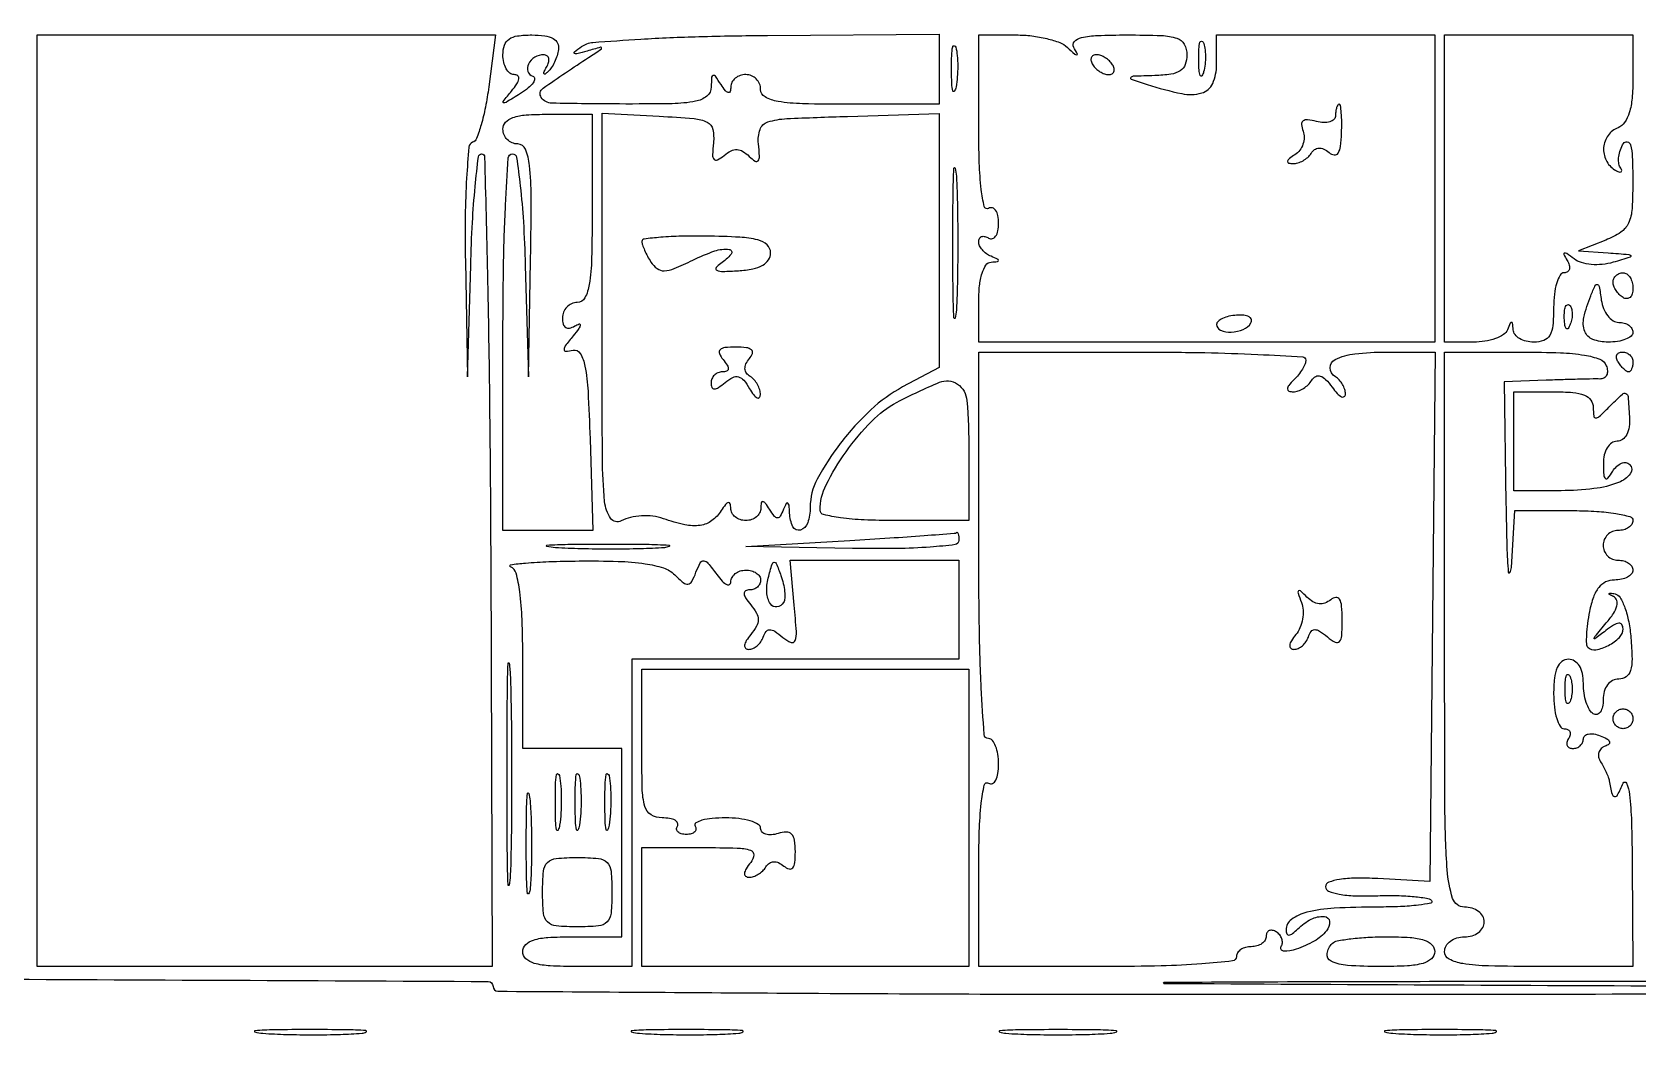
# Model space of a CAD drawing. Extents: x 23 to 255, y 40 to 184.
# Drawn here: x 167.8 to 181.51, y 39.85 to 48.42 of the extents above; entities that cross this region are included whole.
import ezdxf

# ---------------------------------------------------------------- set-up
doc = ezdxf.new("R2010")
doc.units = 0
doc.header["$MEASUREMENT"] = 0

msp = doc.modelspace()

# ---------------------------------------------------------------- linework, layer by layer
for points in [[(207.919475, 175.632891, 0.000007), (191.762556, 175.634099, 0.00002), (173.0434, 175.634494, 0.000013), (151.49745, 175.633531), (95.9364, 175.6296)], [(167.053275, 40.332954, -0.00004), (171.696274, 40.311522, -0.412839), (171.738, 40.2696, 0.412233), (171.77934, 40.227979, 0.000133), (174.318427, 40.211474, 0.001523), (177.474534, 40.201411, 0.000538), (181.99575, 40.20564), (192.2535, 40.226281), (182.0169, 40.2696, -0.000343), (177.467187, 40.291974, -0.994221), (177.467185, 40.304415, -0.001419), (180.053836, 40.31256, -0.000056), (189.504, 40.314428, -0.000244), (196.145196, 40.311752, -0.000507), (201.325528, 40.301882, -0.000554)]]:
    msp.add_lwpolyline(points, format="xyb")
for points in [[(171.701408, 47.94705, -0.015642), (171.673264, 47.774843, -0.022647), (171.636843, 47.625085, -0.019545), (171.597686, 47.508076, -0.220351), (171.563609, 47.4747, 0.293873), (171.531697, 47.433404, 0.006482), (171.512339, 47.169767, 0.012381), (171.500831, 46.846401, 0.007283), (171.502284, 46.4595), (171.520368, 45.4725), (171.547355, 46.42425, -0.006418), (171.562392, 46.789177, -0.010638), (171.585569, 47.096423, -0.004471), (171.612635, 47.352003, -0.381076), (171.639549, 47.376, -0.407186), (171.666349, 47.349837, -0.000348), (171.689541, 46.357099, -0.002937), (171.708339, 45.237432, -0.001762), (171.718167, 43.9074), (171.731578, 40.4388), (169.788989, 40.4388), (167.8464, 40.4388), (167.8464, 44.415), (167.8464, 48.3912), (169.803099, 48.3912), (171.759798, 48.3912)], [(172.296963, 48.266749, -0.042345), (172.284655, 48.214268, -0.032401), (172.262792, 48.159497, -0.033223), (172.235367, 48.110583, -0.063848), (172.206285, 48.076399, -0.038483), (172.182111, 48.057582, -0.505781), (172.173021, 48.060922, -0.185868), (172.174487, 48.078072, -0.017337), (172.194729, 48.11625, 0.06099), (172.211872, 48.156755, 0.125502), (172.212858, 48.190936, 0.183959), (172.198058, 48.213295, 0.156825), (172.170986, 48.222, 0.135652), (172.094046, 48.200735, 0.140069), (172.04007, 48.14316, 0.200668), (172.035115, 48.080375, 0.237236), (172.076708, 48.038597, -0.323058), (172.092095, 48.017229, -0.155767), (172.081258, 47.983386, -0.069326), (172.038945, 47.938633, -0.029507), (171.971485, 47.89088, -0.002259), (171.848762, 47.81522, -0.209482), (171.828415, 47.812457, -0.535345), (171.824717, 47.824014, -0.004335), (171.896409, 47.912309, 0.026673), (171.941892, 47.973739, 0.109073), (171.95843, 48.016798, 0.269119), (171.948441, 48.042072, 0.168738), (171.917559, 48.0528, -0.173281), (171.881325, 48.065746, -0.093538), (171.850494, 48.102503, -0.073876), (171.829633, 48.157271, -0.054166), (171.8226, 48.222, -0.08015), (171.835831, 48.304007, -0.163684), (171.874539, 48.355521, -0.118381), (171.946738, 48.383212, -0.032654), (172.068914, 48.3912, -0.03172), (172.179008, 48.384209, -0.093449), (172.25088, 48.360932, -0.156172), (172.288536, 48.321424, -0.150442)], [(175.545, 48.098257), (175.545, 47.799), (174.7836, 47.799, -0.005946), (174.380014, 47.8038, -0.035355), (174.17025, 47.823675, -0.084509), (174.060075, 47.861877, -0.273642), (174.0222, 47.9259, 0.099038), (174.012512, 47.97433, 0.097945), (173.984923, 48.015523, 0.097945), (173.94373, 48.043112, 0.099038), (173.8953, 48.0528, 0.081749), (173.846734, 48.044806, 0.09112), (173.805296, 48.021736, 0.099323), (173.777347, 47.987388, 0.118755), (173.767105, 47.94705, -0.066727), (173.761465, 47.908564, -0.405416), (173.745631, 47.899462, -0.167501), (173.721044, 47.915591, -0.021149), (173.6838, 47.9682, 0.011213), (173.636133, 48.038453, 0.309569), (173.616281, 48.045739, 0.327416), (173.603198, 48.029866, 0.011938), (173.600495, 47.94705, -0.222722), (173.56326, 47.86938, -0.126228), (173.466698, 47.824587, -0.041842), (173.266536, 47.80459, -0.004883), (172.81665, 47.801815, -0.004193), (172.239415, 47.808732, -0.245641), (172.14994, 47.857858, -0.407879), (172.164878, 47.936542, -0.007373), (172.552819, 48.198472, 0.00162), (172.659628, 48.268811, 0.304694), (172.664427, 48.280363, 0.434866), (172.655726, 48.285728, 0.002015), (172.5417, 48.253941, -0.006072), (172.452947, 48.229975, -0.231605), (172.433277, 48.234036, -0.490262), (172.433272, 48.24725, -0.010556), (172.493045, 48.291606, -0.135382), (172.590847, 48.327104, -0.00469), (172.998908, 48.355577, -0.008238), (173.495387, 48.377339, -0.005097), (174.079295, 48.387344), (175.545, 48.397515)], [(176.640291, 48.28545, 0.004358), (176.702893, 48.228351, 0.184745), (176.719495, 48.222, 0.561535), (176.724411, 48.230063, 0.009535), (176.694518, 48.28545, -0.328671), (176.700447, 48.334151, -0.147347), (176.759556, 48.36815, -0.048096), (176.896745, 48.386543, -0.009289), (177.147407, 48.3912, -0.008319), (177.444418, 48.386258, -0.071509), (177.574776, 48.363069, -0.188433), (177.636739, 48.31179, -0.127427), (177.66, 48.222, -0.086853), (177.645416, 48.138675, -0.164114), (177.603427, 48.085879, -0.108867), (177.523866, 48.05623, -0.027301), (177.38505, 48.044367, 0.001973), (177.202194, 48.038036, 0.212536), (177.180489, 48.027353, 0.527052), (177.184472, 48.013269, 0.003802), (177.3216, 47.9682, 0.025187), (177.615858, 47.890056, 0.122484), (177.78702, 47.895971, 0.22304), (177.880084, 47.977134, 0.104049), (177.9138, 48.1374), (177.9138, 48.3912), (178.8444, 48.3912), (179.775, 48.3912), (179.775, 47.0799), (179.775, 45.7686), (177.8292, 45.7686), (175.8834, 45.7686), (175.8834, 46.107, -0.02374), (175.890156, 46.249214, -0.050649), (175.911577, 46.357014, -0.07475), (175.94503, 46.426874, -0.232012), (175.98915, 46.452079, 0.011437), (176.044427, 46.456842, 0.382689), (176.0526, 46.465956, 0.295955), (176.04497, 46.477718, 0.009076), (175.98915, 46.501429, -0.061896), (175.948714, 46.523897, -0.05974), (175.914464, 46.555812, -0.064692), (175.891221, 46.591906, -0.111184), (175.8834, 46.626643, -0.121914), (175.890139, 46.653869, -0.187673), (175.908251, 46.66958, -0.151112), (175.935641, 46.670773, -0.074422), (175.968, 46.6569, 0.210115), (175.999981, 46.652414, 0.178861), (176.027749, 46.672609, 0.100989), (176.046556, 46.718796, 0.046386), (176.0526, 46.7838, 0.046386), (176.046556, 46.848804, 0.100989), (176.027749, 46.894991, 0.178861), (175.999981, 46.915186, 0.210115), (175.968, 46.9107, -0.512571), (175.93102, 46.926063, -0.027966), (175.905442, 47.071714, -0.021716), (175.888457, 47.299292, -0.007767), (175.8834, 47.624807), (175.8834, 48.3912), (176.20488, 48.3912, -0.029623), (176.336309, 48.383406, -0.02996), (176.465393, 48.360136, -0.031399), (176.574728, 48.32619, -0.096386)], [(181.467, 48.019551, -0.021796), (181.459635, 47.850674, -0.051552), (181.435857, 47.727159, -0.0754), (181.396247, 47.643825, -0.153735), (181.3401, 47.599206, 0.146082), (181.255129, 47.533732, 0.136524), (181.217158, 47.430608, 0.13492), (181.237733, 47.321748, 0.141483), (181.310871, 47.241021, 0.031573), (181.345883, 47.222326, 0.20961), (181.365226, 47.222054, 0.387301), (181.37099, 47.234536, 0.061872), (181.358754, 47.261218, -0.114877), (181.345347, 47.30103, -0.0582), (181.346421, 47.354204, -0.053265), (181.360659, 47.411664, -0.053733), (181.386687, 47.464639, -0.308964), (181.419209, 47.478675, -0.289008), (181.445832, 47.453645, -0.052632), (181.461301, 47.350147, -0.010043), (181.465705, 47.159681, -0.014214), (181.459321, 46.908392, -0.091497), (181.429706, 46.785408, -0.142661), (181.363705, 46.707398, -0.052264), (181.23435, 46.639931), (181.0017, 46.548), (181.2555, 46.530567, -0.001715), (181.431484, 46.517873, -0.257961), (181.447837, 46.50715, -0.469986), (181.44244, 46.494137, -0.002647), (181.2978, 46.450402, -0.046633), (181.205252, 46.432109, -0.047641), (181.111591, 46.431478, -0.05149), (181.027611, 46.447748, -0.088618), (180.96431, 46.479985, 0.007876), (180.901983, 46.525625, 0.213717), (180.882416, 46.529493, 0.490181), (180.8771, 46.518005, 0.015713), (180.905853, 46.46655, -0.063696), (180.923637, 46.426052, -0.132816), (180.924405, 46.391864, -0.188594), (180.908591, 46.36945, -0.146934), (180.879793, 46.3608, 0.26942), (180.845288, 46.340752, 0.056132), (180.816518, 46.273821, 0.044842), (180.796706, 46.178149, 0.028651), (180.7902, 46.0647, -0.022514), (180.783247, 45.910366, -0.10769), (180.756964, 45.826763, -0.177212), (180.705808, 45.783599, -0.087745), (180.621, 45.7686, -0.060192), (180.555803, 45.776477, -0.075361), (180.499541, 45.799664, -0.090607), (180.46057, 45.833987, -0.152397), (180.445121, 45.87435, 0.011437), (180.440358, 45.929627, 0.382689), (180.431244, 45.9378, 0.295955), (180.419482, 45.93017, 0.009076), (180.395771, 45.87435, -0.156004), (180.36204, 45.833733, -0.054536), (180.293152, 45.799664, -0.047701), (180.203921, 45.776405, -0.039935), (180.10635, 45.7686), (179.8596, 45.7686), (179.8596, 47.0799), (179.8596, 48.3912), (180.6633, 48.3912), (181.467, 48.3912)], [(175.689434, 47.948036, -0.082665), (175.675572, 47.910635, -0.67161), (175.662948, 47.91231, -0.053901), (175.653697, 47.974215, -0.008901), (175.650935, 48.0951, -0.009782), (175.652702, 48.216791, -0.038992), (175.661038, 48.290895, -0.417468), (175.673912, 48.299512, -0.285845), (175.687727, 48.286436, -0.041951), (175.699901, 48.216435, -0.020826), (175.70411, 48.126368, -0.020511), (175.700716, 48.032051, -0.028254)], [(177.803227, 48.07556, -0.087174), (177.788309, 48.042932, -0.597527), (177.774763, 48.044416, -0.080377), (177.764528, 48.08933, -0.012823), (177.761093, 48.1797, -0.014395), (177.762595, 48.271078, -0.052471), (177.771256, 48.328355, -0.333666), (177.784965, 48.339256, -0.31318), (177.800092, 48.32936, -0.06278), (177.813499, 48.278774, -0.030339), (177.818394, 48.211849, -0.029507), (177.815063, 48.140499, -0.037336)], [(176.8563, 48.1374, 0.064269), (176.882573, 48.105038, 0.051777), (176.918078, 48.077651, 0.053414), (176.956958, 48.059021, 0.085235), (176.993186, 48.0528, 0.117858), (177.02123, 48.059504, 0.186277), (177.037576, 48.077651, 0.154201), (177.03919, 48.10505, 0.076764), (177.0255, 48.1374, 0.064269), (176.999227, 48.169762, 0.051777), (176.963722, 48.197149, 0.053414), (176.924842, 48.215779, 0.085235), (176.888614, 48.222, 0.117858), (176.86057, 48.215296, 0.186277), (176.844224, 48.197149, 0.154201), (176.84261, 48.16975, 0.076764)], [(172.584, 46.9107, -0.005528), (172.579267, 46.482605, -0.033635), (172.559511, 46.2621, -0.080293), (172.521512, 46.146213, -0.280451), (172.4571, 46.107, 0.103052), (172.408677, 46.096913, 0.098802), (172.367477, 46.068256, 0.09695), (172.339869, 46.02545, 0.095165), (172.3302, 45.975107, 0.066197), (172.337038, 45.923684, 0.185208), (172.35812, 45.89481, 0.202208), (172.391596, 45.888897, 0.079362), (172.43595, 45.906747, -0.0533), (172.472745, 45.923822, -0.568222), (172.482873, 45.915197, -0.117226), (172.470022, 45.884929, -0.011748), (172.42163, 45.822366, 0.0085), (172.354483, 45.736714, 0.1634), (172.343859, 45.705074, 0.438635), (172.359069, 45.691072, 0.032508), (172.42163, 45.700377, -0.329238), (172.482439, 45.672966, -0.08083), (172.522411, 45.563424, -0.033474), (172.548631, 45.348955, -0.005913), (172.566025, 44.94375), (172.590349, 44.1612), (172.206475, 44.1612), (171.8226, 44.1612), (171.8226, 45.7686, -0.00398), (171.827881, 46.432085, -0.008737), (171.844827, 46.939393, -0.003594), (171.86823, 47.342089, -0.395232), (171.904429, 47.376, -0.372596), (171.938759, 47.346294, -0.007578), (171.970463, 47.101881, -0.013675), (171.996961, 46.796272, -0.007699), (172.013245, 46.42425), (172.040232, 45.4725), (172.058316, 46.46655, 0.004018), (172.06384, 47.010504, 0.027795), (172.049591, 47.276789, 0.067282), (172.01499, 47.41613, 0.307431), (171.9495, 47.4606, -0.099038), (171.90107, 47.470288, -0.097945), (171.859877, 47.497877, -0.097945), (171.832288, 47.53907, -0.099038), (171.8226, 47.5875, -0.188641), (171.845668, 47.646466, -0.12648), (171.9072, 47.6862, -0.063857), (172.019396, 47.708268, -0.016668), (172.2033, 47.7144), (172.584, 47.7144)], [(173.619368, 47.470576, 0.016886), (173.611548, 47.36737, 0.187725), (173.624662, 47.328995, 0.360541), (173.65356, 47.323786, 0.044773), (173.71021, 47.362813, -0.056021), (173.769104, 47.401465, -0.127409), (173.820715, 47.412759, -0.129206), (173.870844, 47.397525, -0.058414), (173.925124, 47.354636, 0.045888), (173.975273, 47.312934, 0.406408), (174.00102, 47.317356, 0.172698), (174.012406, 47.355977, 0.01416), (174.003481, 47.462399, -0.110736), (174.016792, 47.584493, -0.240094), (174.08271, 47.648458, -0.063584), (174.245291, 47.676718, -0.003507), (174.76245, 47.696425), (175.545, 47.720749), (175.545, 46.637013), (175.545, 45.553277), (175.234175, 45.385988, 0.064402), (174.963058, 45.191463, 0.041086), (174.701713, 44.903902, 0.041291), (174.505034, 44.599081, 0.123237), (174.4452, 44.360007, -0.078291), (174.424083, 44.225969, -0.24931), (174.361064, 44.164909, -0.368575), (174.297909, 44.193514, -0.098861), (174.269321, 44.30925, 0.013273), (174.2645, 44.376439, 0.232968), (174.253295, 44.394474, 0.438953), (174.238774, 44.390452, 0.023718), (174.21678, 44.341977, -0.029355), (174.189108, 44.282768, -0.275386), (174.165929, 44.268955, -0.233412), (174.139798, 44.281856, -0.022213), (174.097855, 44.341977, 0.016505), (174.061552, 44.395299, 0.205841), (174.040967, 44.407472, 0.404726), (174.027466, 44.397397, 0.037088), (174.023495, 44.35155, -0.118755), (174.013253, 44.311212, -0.099323), (173.985304, 44.276864, -0.09112), (173.943866, 44.253794, -0.081749), (173.8953, 44.2458, -0.081749), (173.846734, 44.253794, -0.09112), (173.805296, 44.276864, -0.099323), (173.777347, 44.311212, -0.118755), (173.767105, 44.35155, 0.065468), (173.761579, 44.389925, 0.408402), (173.745992, 44.398883, 0.168789), (173.721905, 44.382815, 0.021094), (173.68559, 44.3304, -0.094629), (173.605593, 44.244944, -0.123546), (173.506667, 44.204991, -0.088274), (173.375114, 44.210005, -0.030673), (173.191811, 44.261826, 0.053006), (173.102391, 44.282851, 0.044476), (173.005012, 44.28637, 0.045473), (172.911133, 44.272791, 0.064304), (172.832261, 44.242836, -0.385027), (172.741548, 44.265388, -0.124608), (172.690652, 44.407401, -0.022749), (172.671611, 44.782661, -0.001302), (172.6686, 45.939045), (172.6686, 47.722844), (173.15505, 47.697472, -0.008045), (173.453418, 47.677092, -0.092828), (173.566088, 47.64598, -0.230695), (173.613641, 47.585063, -0.079851)], [(178.929, 47.704533, -0.193239), (178.915953, 47.672036, -0.125376), (178.881157, 47.650327, -0.087961), (178.828481, 47.643286, -0.053347), (178.76613, 47.652658, 0.033515), (178.690267, 47.667151, 0.189795), (178.651172, 47.657028, 0.270247), (178.637641, 47.62627, 0.063322), (178.651557, 47.569386, -0.095729), (178.661085, 47.515664, -0.080014), (178.650982, 47.458533, -0.078991), (178.623239, 47.406815, -0.089311), (178.581778, 47.368757, 0.023297), (178.534461, 47.335612, 0.174039), (178.519931, 47.31287, 0.397356), (178.528693, 47.298003, 0.067336), (178.564457, 47.292695, 0.077268), (178.607062, 47.298759, 0.054125), (178.651722, 47.317839, 0.053754), (178.691603, 47.346268, 0.072758), (178.720039, 47.380108, -0.097911), (178.749971, 47.412317, -0.145497), (178.786054, 47.424994, -0.124144), (178.827534, 47.416666, -0.061525), (178.873082, 47.387597, 0.134581), (178.91785, 47.367422, 0.295859), (178.950685, 47.382064, 0.114588), (178.971433, 47.439287, 0.020778), (178.980308, 47.552688, 0.011481), (178.981592, 47.647128, 0.019075), (178.977811, 47.726646, 0.013734), (178.970733, 47.788948, 0.37361), (178.959158, 47.799, 0.261477), (178.947558, 47.792489, 0.059764), (178.937859, 47.77125, 0.047037), (178.931192, 47.740724, 0.030262)], [(175.692335, 46.04355, -0.051624), (175.68158, 45.974687, -0.855935), (175.671433, 45.975738, -0.01079), (175.664505, 46.205082, -0.002155), (175.66274, 46.6146, -0.002155), (175.664505, 47.024118, -0.01079), (175.671433, 47.253462, -0.855935), (175.68158, 47.254513, -0.051624), (175.692335, 47.18565, -0.008153), (175.701561, 46.925683, -0.004793), (175.704543, 46.6146, -0.004793), (175.701561, 46.303517, -0.008153)], [(173.008295, 46.627358, 0.078999), (173.013585, 46.598486, 0.019161), (173.031505, 46.553251, 0.019178), (173.05634, 46.50234, 0.018028), (173.085487, 46.452395, 0.095003), (173.138142, 46.396296, 0.169685), (173.19805, 46.378324, 0.087531), (173.284536, 46.397604, 0.014267), (173.441891, 46.468345, -0.027857), (173.63096, 46.547241, -0.114456), (173.753515, 46.560988, -0.591336), (173.770157, 46.520099, -0.079071), (173.68135, 46.440389, 0.079698), (173.641754, 46.40476, 0.501386), (173.647478, 46.382389, 0.104199), (173.701305, 46.372418, 0.010587), (173.83185, 46.378384, 0.031192), (173.955049, 46.394392, 0.079222), (174.039553, 46.425208, 0.121379), (174.088791, 46.471021, 0.145985), (174.1068, 46.531386, 0.211912), (174.077133, 46.59824, 0.120937), (173.997949, 46.640966, 0.050622), (173.844643, 46.664596, 0.00921), (173.5569, 46.674199, 0.00939), (173.346146, 46.673391, 0.015641), (173.168914, 46.663829, 0.009446), (173.026983, 46.649006, 0.385381)], [(181.467, 46.228907, -0.066118), (181.460802, 46.182239, -0.138808), (181.442149, 46.151117, -0.191142), (181.414518, 46.140168, -0.139169), (181.3824, 46.1493, -0.06081), (181.350039, 46.175205, -0.051032), (181.322651, 46.209611, -0.053229), (181.304001, 46.246881, -0.089642), (181.2978, 46.281193, -0.105429), (181.304277, 46.311567, -0.099231), (181.322651, 46.337415, -0.096318), (181.350105, 46.354741, -0.092995), (181.3824, 46.3608, -0.153634), (181.414665, 46.350646, -0.097988), (181.442149, 46.322056, -0.080552), (181.460694, 46.279338, -0.062283)], [(181.345984, 45.9378, -0.068161), (181.39224, 45.931465, -0.084673), (181.431452, 45.912949, -0.099768), (181.457672, 45.885461, -0.14167), (181.467, 45.8532, -0.226478), (181.451532, 45.820804, -0.074992), (181.404872, 45.793451, -0.057076), (181.336492, 45.774786, -0.038131), (181.2555, 45.7686, -0.090597), (181.124701, 45.792496, -0.215505), (181.056377, 45.860892, -0.148272), (181.048528, 45.979707, -0.039006), (181.106686, 46.163531, -0.009655), (181.145546, 46.254505, -0.399566), (181.163653, 46.261896, -0.262806), (181.178892, 46.243208, -0.006267), (181.19717, 46.12815, 0.059379), (181.216816, 46.055364, 0.070439), (181.252351, 45.993715, 0.082654), (181.297658, 45.952153, 0.145359)], [(180.932591, 45.921937, -0.054073), (180.913848, 45.886687, -0.470617), (180.89843, 45.885228, -0.168741), (180.886474, 45.909911, -0.018894), (180.881479, 45.97305, -0.028489), (180.882409, 46.031947, -0.077125), (180.891776, 46.072554, -0.208169), (180.907397, 46.087997, -0.296942), (180.925913, 46.084088, -0.126455), (180.942261, 46.056429, -0.060344), (180.948958, 46.015372, -0.05415), (180.945792, 45.968203, -0.051402)], [(177.9138, 45.919797, 0.308169), (177.947574, 45.870203, 0.105138), (178.037981, 45.855098, 0.085627), (178.141671, 45.877718, 0.159224), (178.206736, 45.93268, 0.216944), (178.210402, 45.961552, 0.194874), (178.191188, 45.985028, 0.101175), (178.147024, 45.998609, 0.042988), (178.084828, 45.999277, 0.036752), (178.01934, 45.989469, 0.053275), (177.96404, 45.970615, 0.06752), (177.926036, 45.946264, 0.219973)], [(173.701353, 45.62055, -0.029414), (173.737512, 45.571363, -0.162156), (173.745651, 45.539956, -0.298144), (173.731537, 45.521291, -0.086177), (173.694159, 45.5148, 0.099038), (173.657919, 45.507551, 0.097945), (173.627094, 45.486906, 0.097945), (173.606449, 45.456081, 0.099038), (173.5992, 45.419841, 0.099983), (173.606673, 45.382844, 0.312417), (173.626988, 45.369921, 0.140654), (173.662127, 45.381508, 0.023685), (173.719271, 45.424532, -0.054271), (173.783685, 45.46713, -0.183184), (173.832981, 45.47275, -0.160628), (173.877798, 45.444189, -0.039518), (173.928198, 45.371441, 0.027181), (173.962699, 45.318923, 0.104938), (173.991709, 45.293165, 0.35129), (174.010286, 45.296138, 0.179637), (174.019627, 45.319457, 0.078035), (174.014048, 45.362062, 0.054968), (173.995386, 45.406722, 0.054585), (173.967236, 45.446599, 0.073499), (173.933492, 45.475039, -0.097494), (173.901197, 45.505002, -0.146408), (173.888548, 45.54102, -0.12464), (173.896989, 45.582445, -0.060999), (173.926298, 45.628082, 0.091877), (173.95122, 45.672691, 0.30735), (173.942729, 45.703358, 0.151222), (173.899938, 45.721658, 0.025994), (173.8107, 45.7263, 0.023404), (173.716328, 45.72188, 0.17039), (173.675762, 45.70322, 0.316493), (173.669653, 45.671299, 0.067294)], [(178.6752, 45.61632, -0.102712), (178.668368, 45.583411, -0.032763), (178.645379, 45.5387, -0.031128), (178.612532, 45.490961, -0.030136), (178.57368, 45.44712, 0.022804), (178.529142, 45.398323, 0.162677), (178.517688, 45.368938, 0.342479), (178.529924, 45.351461, 0.075167), (178.568687, 45.3456, 0.085891), (178.610062, 45.35276, 0.053397), (178.654545, 45.374216, 0.051673), (178.695233, 45.405752, 0.063738), (178.725421, 45.443016, -0.126418), (178.759605, 45.475881, -0.212635), (178.798543, 45.479598, -0.121398), (178.844269, 45.450582, -0.033101), (178.899614, 45.384547, 0.027203), (178.943558, 45.330841, 0.086557), (178.980117, 45.302587, 0.275554), (179.002567, 45.303766, 0.250168), (179.0136, 45.324438, 0.077769), (179.007251, 45.36501, 0.053342), (178.988343, 45.407689, 0.052784), (178.960513, 45.445932, 0.070784), (178.92762, 45.473353, -0.248026), (178.882734, 45.549788, -0.298607), (178.924441, 45.620062, -0.086343), (179.094481, 45.669431, -0.027584), (179.358375, 45.684), (179.777764, 45.684), (179.755232, 43.424764), (179.7327, 41.165528), (179.28855, 41.189136, 0.015312), (179.100847, 41.193357, 0.036412), (178.961783, 41.182078, 0.051273), (178.870663, 41.158211, 0.312671), (178.8444, 41.120318, 0.306621), (178.869873, 41.082686, 0.050027), (178.959065, 41.056966, 0.037047), (179.092731, 41.042648, 0.017009), (179.268059, 41.042887, -0.012637), (179.434399, 41.044568, -0.017408), (179.583642, 41.037103, -0.014122), (179.705069, 41.023319, -0.162438), (179.747459, 41.002141, -0.594686), (179.741023, 40.980382, -0.02234), (179.635609, 40.962774, -0.020029), (179.482093, 40.950345, -0.010184), (179.288419, 40.9464, 0.013235), (178.918072, 40.936595, 0.047916), (178.685173, 40.901706, 0.092474), (178.552649, 40.841107, 0.244053), (178.506, 40.751229, 0.102436), (178.51287, 40.718047, 0.323472), (178.531291, 40.707086, 0.147758), (178.561871, 40.719383, 0.027429), (178.60752, 40.76028, -0.078383), (178.720612, 40.842555, -0.135528), (178.833722, 40.865848, -0.374444), (178.877206, 40.822582, -0.193374), (178.851987, 40.744042, -0.089956), (178.747555, 40.656322, -0.04651), (178.591789, 40.585588, -0.096621), (178.485651, 40.570559, -0.57004), (178.464963, 40.610044, 0.120571), (178.475054, 40.64116, 0.100715), (178.470638, 40.675702, 0.091768), (178.452311, 40.708396, 0.080996), (178.42278, 40.734047, 0.080893), (178.38992, 40.747637, 0.159256), (178.362057, 40.745258, 0.183522), (178.343554, 40.727531, 0.111402), (178.3368, 40.697593, -0.140337), (178.327018, 40.663428, -0.099915), (178.299523, 40.634318, -0.085131), (178.258403, 40.614713, -0.06887), (178.2099, 40.608, 0.064853), (178.161386, 40.601681, 0.082425), (178.120277, 40.583149, 0.098894), (178.092777, 40.555663, 0.148195), (178.083, 40.5234, -0.382355), (178.049669, 40.486185, -0.008303), (177.7869, 40.461577, -0.0133), (177.44072, 40.444193, -0.005894), (176.9832, 40.4388), (175.8834, 40.4388), (175.8834, 41.247493, -0.007326), (175.888444, 41.591758, -0.020523), (175.905395, 41.83234, -0.025246), (175.930825, 41.988076, -0.51808), (175.968, 42.0039, 0.253782), (176.000554, 42.002059, 0.1651), (176.028293, 42.028839, 0.083483), (176.04679, 42.086752, 0.035659), (176.0526, 42.168107, 0.037227), (176.046419, 42.251016, 0.055981), (176.027749, 42.321005, 0.073461), (176.000409, 42.368846, 0.230178), (175.968, 42.3846, -0.394435), (175.929359, 42.420699, -0.00419), (175.905635, 42.818175, -0.009098), (175.888603, 43.333419, -0.003712), (175.8834, 44.0343), (175.8834, 45.684), (177.2793, 45.684, -0.004544), (177.814547, 45.679135, -0.007568), (178.265154, 45.664119, -0.002287), (178.649324, 45.643731, -0.397443)], [(181.239759, 45.567615, -0.076035), (181.24941, 45.523341, -0.128079), (181.242202, 45.486244, -0.157131), (181.21947, 45.462251, -0.133043), (181.18536, 45.454042, 0.011136), (181.12678, 45.4544, 0.001691), (181.009781, 45.452114, 0.001893), (180.871671, 45.448424, 0.001638), (180.72675, 45.443527), (180.3672, 45.4302), (180.383197, 44.39385, 0.003124), (180.391266, 44.021719, 0.014119), (180.403461, 43.804823, 0.728795), (180.416657, 43.801777, 0.119402), (180.429718, 43.84395), (180.460244, 44.3304), (180.963622, 44.3304, -0.015589), (181.157723, 44.324347, -0.026045), (181.320005, 44.305695, -0.024284), (181.441444, 44.279168, -0.338946), (181.467, 44.2458, -0.148195), (181.457223, 44.213537, -0.098894), (181.429723, 44.186051, -0.082425), (181.388614, 44.167519, -0.064853), (181.3401, 44.1612, 0.099038), (181.29167, 44.151512, 0.097945), (181.250477, 44.123923, 0.097945), (181.222888, 44.08273, 0.099038), (181.2132, 44.0343, 0.099038), (181.222888, 43.98587, 0.097945), (181.250477, 43.944677, 0.097945), (181.29167, 43.917088, 0.099038), (181.3401, 43.9074, -0.064853), (181.388614, 43.901081, -0.082425), (181.429723, 43.882549, -0.098894), (181.457223, 43.855063, -0.148195), (181.467, 43.8228, -0.181063), (181.45491, 43.790509, -0.091341), (181.420404, 43.763051, -0.071292), (181.369069, 43.744451, -0.051363), (181.308375, 43.7382, 0.111706), (181.234043, 43.721383, 0.114271), (181.174897, 43.67428, 0.083234), (181.12963, 43.592323, 0.0353), (181.096288, 43.470887, 0.015768), (181.078668, 43.365636, 0.021995), (181.070056, 43.270572, 0.019288), (181.069455, 43.193498, 0.190925), (181.082064, 43.164336, 0.246997), (181.151056, 43.142911, 0.075787), (181.257444, 43.179886, 0.073236), (181.351314, 43.248613, 0.200786), (181.3824, 43.322904, 0.147554), (181.371978, 43.357452, 0.281981), (181.346631, 43.369234, 0.113064), (181.302333, 43.353577, 0.02351), (181.23435, 43.305867, -0.00272), (181.142799, 43.235763, -0.647225), (181.135765, 43.239613, -0.156447), (181.143003, 43.257263, -0.001324), (181.239522, 43.371334, 0.029812), (181.299911, 43.451556, 0.080012), (181.329353, 43.516438, 0.144488), (181.328362, 43.564357, 0.205341), (181.300857, 43.596181, -0.014615), (181.267373, 43.613709, -0.419315), (181.265063, 43.622212, -0.306766), (181.274603, 43.626781, -0.012159), (181.31465, 43.619783, -0.216981), (181.357411, 43.588954, -0.043041), (181.397986, 43.50113, -0.03843), (181.430868, 43.382283, -0.027387), (181.449924, 43.245428, -0.01552), (181.459405, 43.06517, -0.076829), (181.446088, 42.964754, -0.167233), (181.40894, 42.912343, -0.156969), (181.346359, 42.8922, 0.119767), (181.293424, 42.879336, 0.110781), (181.250518, 42.843382, 0.095595), (181.222692, 42.787509, 0.067968), (181.2132, 42.718007, -0.047867), (181.207148, 42.654931, -0.104212), (181.188349, 42.610342, -0.181468), (181.160589, 42.591142, -0.202618), (181.1286, 42.5961, -0.130646), (181.096071, 42.630504, -0.045439), (181.068851, 42.693688, -0.041396), (181.050247, 42.772012, -0.037634), (181.044, 42.854893, 0.049343), (181.035541, 42.940404, 0.088683), (181.009853, 43.005832, 0.117066), (180.969192, 43.0466, 0.1393), (180.9171, 43.0614, 0.164293), (180.860465, 43.042274, 0.129352), (180.820414, 42.9909, 0.075863), (180.797128, 42.901001, 0.025511), (180.7902, 42.7653, 0.028651), (180.796706, 42.651851, 0.044842), (180.816518, 42.556179, 0.056132), (180.845288, 42.489248, 0.26942), (180.879793, 42.4692, -0.108972), (180.909821, 42.462577, -0.182303), (180.927709, 42.444349, -0.161196), (180.930341, 42.416926, -0.082592), (180.9171, 42.3846, 0.082592), (180.903859, 42.352274, 0.161196), (180.906491, 42.324851, 0.182303), (180.924379, 42.306623, 0.108972), (180.954407, 42.3, 0.090291), (180.988612, 42.306228, 0.095452), (181.017682, 42.324071, 0.099707), (181.037133, 42.350682, 0.108533), (181.044, 42.381945, -0.211698), (181.055777, 42.408514, -0.138936), (181.086233, 42.423612, -0.089154), (181.132689, 42.423904, -0.04875), (181.187772, 42.408719, -0.030334), (181.24395, 42.383155, -0.16266), (181.266817, 42.359124, -0.34123), (181.262016, 42.337611, -0.093214), (181.229545, 42.319548, 0.112112), (181.195546, 42.298935, 0.129225), (181.175921, 42.266595, 0.121767), (181.174106, 42.22722, 0.092853), (181.190227, 42.187024, -0.017971), (181.215095, 42.144649, -0.015846), (181.237983, 42.098803, -0.01612), (181.255976, 42.056142, -0.045517), (181.26478, 42.02505, 0.011652), (181.288804, 41.911358, 0.298775), (181.310642, 41.890662, 0.334148), (181.336064, 41.903481, 0.01323), (181.3824, 42.0039, -0.662559), (181.413001, 42.003736, -0.070844), (181.437988, 41.907354, -0.020775), (181.454404, 41.675476, -0.005569), (181.461054, 41.30595), (181.467, 40.4388), (180.6633, 40.4388, -0.005528), (180.235205, 40.443533, -0.033635), (180.0147, 40.463289, -0.080293), (179.898813, 40.501288, -0.280451), (179.8596, 40.5657, -0.130775), (179.872561, 40.614409, -0.10214), (179.90895, 40.655587, -0.08892), (179.963708, 40.683136, -0.072314), (180.0288, 40.6926, 0.072314), (180.093892, 40.702064, 0.08892), (180.14865, 40.729613, 0.10214), (180.185039, 40.770791, 0.130775), (180.198, 40.8195, 0.130775), (180.185039, 40.868209, 0.10214), (180.14865, 40.909387, 0.08892), (180.093892, 40.936936, 0.072314), (180.0288, 40.9464, -0.327857), (179.928445, 41.020129, -0.058124), (179.882261, 41.26365, -0.016793), (179.86278, 41.779781, -0.001036), (179.8596, 43.3152), (179.8596, 45.684), (180.527349, 45.684, -0.009009), (180.848497, 45.678213, -0.031486), (181.054559, 45.657749, -0.050232), (181.184239, 45.622929, -0.213585)], [(181.467, 45.5994, -0.042167), (181.464264, 45.567011, -0.061769), (181.456041, 45.539651, -0.081139), (181.443959, 45.521099, -0.210953), (181.429693, 45.5148, -0.151918), (181.411865, 45.520345, -0.038439), (181.387986, 45.539651, -0.035638), (181.362857, 45.567017, -0.029505), (181.3401, 45.5994, -0.082592), (181.326859, 45.631726, -0.161196), (181.329491, 45.659149, -0.182303), (181.347379, 45.677377, -0.108972), (181.377407, 45.684, -0.093332), (181.411607, 45.67756, -0.09642), (181.440682, 45.659149, -0.099167), (181.460142, 45.63168, -0.105053)], [(175.7988, 44.838), (175.7988, 44.2458), (175.1643, 44.2458, -0.011067), (174.904299, 44.251556, -0.02338), (174.703498, 44.269882, -0.022819), (174.559276, 44.296633, -0.348617), (174.5298, 44.33377, -0.11666), (174.581032, 44.550359, -0.038596), (174.750609, 44.832174, -0.039015), (174.969993, 45.094315, -0.077707), (175.186382, 45.255718, -0.022892), (175.548033, 45.425972, -0.253429), (175.701658, 45.410218, -0.22805), (175.782511, 45.270231, -0.018836)], [(181.1286, 45.212657, 0.024648), (181.132291, 45.137832, 0.385629), (181.14975, 45.122014, 0.18989), (181.180053, 45.133953, 0.008694), (181.261543, 45.212657, -0.006252), (181.376724, 45.324993, -0.304371), (181.406866, 45.33015, -0.274144), (181.425262, 45.304065, -0.005355), (181.4369, 45.13404, -0.04437), (181.434178, 45.046362, -0.086222), (181.414091, 44.979476, -0.121642), (181.378643, 44.937888, -0.156982), (181.33115, 44.9226, 0.155327), (181.285632, 44.90811, 0.101498), (181.247686, 44.86755, 0.081247), (181.222608, 44.806135, 0.058151), (181.214495, 44.73225, 0.011912), (181.21751, 44.633851, 0.209822), (181.231565, 44.60605, 0.419686), (181.253344, 44.60836, 0.026629), (181.294496, 44.66635, -0.060905), (181.329463, 44.709101, -0.094362), (181.369351, 44.734973, -0.125728), (181.407588, 44.740248, -0.169686), (181.4388, 44.7252, -0.376183), (181.44411, 44.6446, -0.138605), (181.345134, 44.570676, -0.061496), (181.13376, 44.518229, -0.029297), (180.85365, 44.500895), (180.4518, 44.4996), (180.4518, 44.9226), (180.4518, 45.3456), (180.7902, 45.3456, -0.019701), (180.953795, 45.339151, -0.074019), (181.053614, 45.316141, -0.14), (181.108103, 45.2745, -0.1614)], [(175.7142, 44.0766, -0.378667), (175.682027, 44.04021, -0.012049), (175.469828, 44.019182, -0.016127), (175.183735, 44.007038, -0.007095), (174.80475, 44.00856), (173.8953, 44.02512), (174.7836, 44.0766, 0.00161), (175.125664, 44.097529, 0.002587), (175.417175, 44.117822, 0.000472), (175.674122, 44.137289, 0.147995), (175.69305, 44.14464, -0.398738), (175.701063, 44.14388, -0.104383), (175.707987, 44.131484, -0.051699), (175.712714, 44.107932, -0.023696)], [(173.200439, 44.014336, -0.011299), (172.996335, 44.004636, -0.006131), (172.745138, 44.001462, -0.006105), (172.489333, 44.00449, -0.009604), (172.269839, 44.013989, -0.045022), (172.196562, 44.025248, -0.85479), (172.197466, 44.035715, -0.014736), (172.377526, 44.043033, -0.002694), (172.7109, 44.044954, -0.002807), (173.044999, 44.043203, -0.012902), (173.238575, 44.036103, -0.764402), (173.240764, 44.025466, -0.099936)], [(173.28884, 43.782674, 0.022181), (173.361915, 43.715811, 0.206052), (173.402007, 43.703835, 0.244824), (173.434046, 43.725582, 0.031104), (173.470125, 43.803824, -0.026504), (173.507142, 43.88608, -0.308776), (173.536574, 43.902004, -0.198652), (173.572219, 43.882751, -0.012231), (173.647542, 43.78548, 0.027238), (173.694133, 43.728905, 0.086207), (173.732898, 43.699101, 0.273274), (173.756706, 43.700295, 0.251935), (173.7684, 43.72203, -0.125123), (173.77817, 43.760462, -0.10078), (173.805677, 43.793199, -0.090281), (173.846822, 43.815201, -0.077901), (173.8953, 43.8228, -0.064853), (173.943814, 43.816481, -0.082425), (173.984923, 43.797949, -0.098894), (174.012423, 43.770463, -0.148195), (174.0222, 43.7382, -0.111474), (174.014914, 43.705927, -0.100072), (173.994306, 43.678451, -0.094595), (173.963498, 43.66002, -0.087854), (173.927241, 43.6536, 0.122183), (173.892578, 43.645001, 0.300026), (173.880531, 43.623029, 0.128583), (173.893802, 43.585177, 0.024942), (173.9376, 43.5267, -0.045289), (173.985744, 43.45666, -0.128626), (174.000618, 43.3998, -0.128626), (173.985744, 43.34294, -0.045289), (173.9376, 43.2729, 0.032634), (173.899678, 43.220613, 0.10688), (173.885148, 43.180719, 0.243419), (173.893774, 43.15643, 0.190254), (173.920191, 43.146, 0.107585), (173.956458, 43.153895, 0.069972), (173.992732, 43.177064, 0.065445), (174.023514, 43.211324, 0.069262), (174.043692, 43.25175, -0.077647), (174.068093, 43.29866, -0.244185), (174.098965, 43.313847, -0.143591), (174.142069, 43.300179, -0.024412), (174.211885, 43.248078, 0.072587), (174.281597, 43.205816, 0.432466), (174.316327, 43.22117, 0.101698), (174.326712, 43.297365, 0.006479), (174.308577, 43.523028), (174.27267, 43.9074), (174.993435, 43.9074), (175.7142, 43.9074), (175.7142, 43.4844), (175.7142, 43.0614), (174.3183, 43.0614), (172.9224, 43.0614), (172.9224, 41.7501), (172.9224, 40.4388), (172.4571, 40.4388, -0.01212), (172.224625, 40.444436, -0.054498), (172.0905, 40.465718, -0.118311), (172.018597, 40.505165, -0.211442), (171.9918, 40.5657, -0.200296), (172.016762, 40.625513, -0.122766), (172.08345, 40.665105, -0.058865), (172.206643, 40.686742, -0.014068), (172.4148, 40.6926), (172.8378, 40.6926), (172.8378, 41.4963), (172.8378, 42.3), (172.4148, 42.3), (171.9918, 42.3), (171.9918, 43.05435, 0.008266), (171.986058, 43.401658, 0.024717), (171.966489, 43.638359, 0.032039), (171.935259, 43.795676, 0.236055), (171.88605, 43.851371, -0.76172), (171.888001, 43.868317, -0.01756), (172.014612, 43.883469, -0.012667), (172.213789, 43.895167, -0.005919), (172.472207, 43.900721, -0.009736), (172.806285, 43.89744, -0.028575), (173.035432, 43.877587, -0.041918), (173.193189, 43.841091, -0.119125)], [(174.217268, 43.54647, -0.229218), (174.160922, 43.50833, -0.297164), (174.105674, 43.53389, -0.12692), (174.07433, 43.632662, -0.077801), (174.086655, 43.754904, -0.005764), (174.119391, 43.874438, -0.282141), (174.136835, 43.890429, -0.360495), (174.155317, 43.880333, -0.007616), (174.195027, 43.77597, -0.029941), (174.215147, 43.708171, -0.033014), (174.226228, 43.640628, -0.035043), (174.227774, 43.582422, -0.120984)], [(178.637352, 43.546773, -0.078212), (178.651338, 43.480403, -0.055848), (178.646777, 43.404491, -0.055563), (178.62544, 43.331011, -0.074918), (178.589706, 43.271823, 0.03246), (178.551894, 43.219725, 0.108529), (178.537629, 43.180245, 0.24683), (178.54648, 43.156258, 0.185415), (178.573191, 43.146, 0.107585), (178.609458, 43.153895, 0.069972), (178.645732, 43.177064, 0.065445), (178.676514, 43.211324, 0.069262), (178.696692, 43.25175, -0.072005), (178.720745, 43.299286, -0.242156), (178.75068, 43.315002, -0.150049), (178.792063, 43.302671, -0.025585), (178.858842, 43.253093, 0.046786), (178.926842, 43.206943, 0.354237), (178.962384, 43.213341, 0.166124), (178.981709, 43.261367, 0.013329), (178.9854, 43.3998, 0.019351), (178.980901, 43.516005, 0.111813), (178.962848, 43.574346, 0.309022), (178.931525, 43.589422, 0.136303), (178.887507, 43.56967, -0.086437), (178.838605, 43.541652, -0.11513), (178.787924, 43.535614, -0.105143), (178.7364, 43.5527, -0.063068), (178.685095, 43.592163, 0.011172), (178.629716, 43.644724, 0.392791), (178.61334, 43.644535, 0.292908), (178.608774, 43.625937, 0.00867)], [(171.885615, 41.21685, -0.042812), (171.875653, 41.133678, -0.888327), (171.86616, 41.134503, -0.006527), (171.859761, 41.481344, -0.001369), (171.858148, 42.0885, -0.001336), (171.859817, 42.694899, -0.007053), (171.866312, 43.027428, -0.91824), (171.875711, 43.027913, -0.026319), (171.885751, 42.90885, -0.004891), (171.894294, 42.515595, -0.003005), (171.897041, 42.052269, -0.003012), (171.894243, 41.593816, -0.005377)], [(175.7988, 41.7078), (175.7988, 40.4388), (174.4029, 40.4388), (173.007, 40.4388), (173.007, 40.9464), (173.007, 41.454), (173.524959, 41.454, -0.005928), (173.820665, 41.450494, -0.068768), (173.93471, 41.431969, -0.346422), (173.962967, 41.391147, -0.159132), (173.9376, 41.3271, 0.030163), (173.897936, 41.272975, 0.113412), (173.883745, 41.233642, 0.26259), (173.893506, 41.210109, 0.167546), (173.922248, 41.2002, 0.084235), (173.960717, 41.206727, 0.053434), (174.001892, 41.226258, 0.051932), (174.039397, 41.254975, 0.065092), (174.067039, 41.288908, -0.097494), (174.097002, 41.321203, -0.146408), (174.13302, 41.333852, -0.12464), (174.174445, 41.325411, -0.060999), (174.220082, 41.296102, 0.096377), (174.264657, 41.271718, 0.309472), (174.295412, 41.280957, 0.145735), (174.313685, 41.325502, 0.024965), (174.3183, 41.417882, 0.034939), (174.311421, 41.516206, 0.15589), (174.286636, 41.567647, 0.212605), (174.241904, 41.58622, 0.070592), (174.17025, 41.574187, -0.054749), (174.113568, 41.562819, -0.093562), (174.06569, 41.567527, -0.135283), (174.034175, 41.587003, -0.189294), (174.0222, 41.617499, 0.270711), (174.001877, 41.652284, 0.055538), (173.933754, 41.681274, 0.044487), (173.83647, 41.701244, 0.028393), (173.721107, 41.7078, 0.022191), (173.608617, 41.702805, 0.044647), (173.521259, 41.687091, 0.075376), (173.469735, 41.664224, 0.409951), (173.463586, 41.6373, -0.156081), (173.470237, 41.610573, -0.191391), (173.459267, 41.587509, -0.128073), (173.430307, 41.571918, -0.059847), (173.3877, 41.5668, -0.059847), (173.345093, 41.571918, -0.128073), (173.316133, 41.587509, -0.191391), (173.305163, 41.610573, -0.156081), (173.311814, 41.6373, 0.253589), (173.313331, 41.663936, 0.160362), (173.291417, 41.687091, 0.084738), (173.24495, 41.702792, 0.039215), (173.181193, 41.7078, -0.141001), (173.086742, 41.734976, -0.1878), (173.033956, 41.805989, -0.061291), (173.011413, 41.959827, -0.005769), (173.007, 42.3423), (173.007, 42.9768), (174.4029, 42.9768), (175.7988, 42.9768)], [(180.930829, 42.70185, -0.174857), (180.914985, 42.684136, -0.447206), (180.900693, 42.689292, -0.078554), (180.890797, 42.732184, -0.017491), (180.888158, 42.8076, -0.017491), (180.890797, 42.883016, -0.078554), (180.900693, 42.925908, -0.447206), (180.914985, 42.931064, -0.174857), (180.930829, 42.91335, -0.057986), (180.944055, 42.865127, -0.037979), (180.948431, 42.8076, -0.037979), (180.944055, 42.750073, -0.057986)], [(181.467, 42.5538, -0.099038), (181.460541, 42.521513, -0.097945), (181.442149, 42.494051, -0.097945), (181.414687, 42.475659, -0.099038), (181.3824, 42.4692, -0.099038), (181.350113, 42.475659, -0.097945), (181.322651, 42.494051, -0.097945), (181.304259, 42.521513, -0.099038), (181.2978, 42.5538, -0.099038), (181.304259, 42.586087, -0.097945), (181.322651, 42.613549, -0.097945), (181.350113, 42.631941, -0.099038), (181.3824, 42.6384, -0.099038), (181.414687, 42.631941, -0.097945), (181.442149, 42.613549, -0.097945), (181.460541, 42.586087, -0.099038)], [(172.306307, 41.645513, -0.075924), (172.293093, 41.603042, -0.720633), (172.280998, 41.604639, -0.040183), (172.272273, 41.683411, -0.006817), (172.269797, 41.8347, -0.00738), (172.271626, 41.986733, -0.030832), (172.279706, 42.07787, -0.49082), (172.292061, 42.084751, -0.248898), (172.305153, 42.068513, -0.031163), (172.316662, 41.979325, -0.015827), (172.320552, 41.866217, -0.015659), (172.317196, 41.748847, -0.022548)], [(172.475507, 41.645513, -0.075924), (172.462293, 41.603042, -0.720633), (172.450198, 41.604639, -0.040183), (172.441473, 41.683411, -0.006817), (172.438997, 41.8347, -0.00738), (172.440826, 41.986733, -0.030832), (172.448906, 42.07787, -0.49082), (172.461261, 42.084751, -0.248898), (172.474353, 42.068513, -0.031163), (172.485862, 41.979325, -0.015827), (172.489752, 41.866217, -0.015659), (172.486396, 41.748847, -0.022548)], [(172.729307, 41.645513, -0.075924), (172.716093, 41.603042, -0.720633), (172.703998, 41.604639, -0.040183), (172.695273, 41.683411, -0.006817), (172.692797, 41.8347, -0.00738), (172.694626, 41.986733, -0.030832), (172.702706, 42.07787, -0.49082), (172.715061, 42.084751, -0.248898), (172.728153, 42.068513, -0.031163), (172.739662, 41.979325, -0.015827), (172.743552, 41.866217, -0.015659), (172.740196, 41.748847, -0.022548)], [(172.05362, 41.091897, -0.131812), (172.042039, 41.060391, -0.702197), (172.030974, 41.063429, -0.016184), (172.023621, 41.222886, -0.003584), (172.021829, 41.4963, -0.003413), (172.023859, 41.768997, -0.018965), (172.031499, 41.915245, -0.826233), (172.042364, 41.916331, -0.052772), (172.054089, 41.853297, -0.012009), (172.06394, 41.672488, -0.007758), (172.067065, 41.46282, -0.007799), (172.063738, 41.257659, -0.014578)], [(172.7532, 41.0733, -0.021868), (172.745324, 40.893304, -0.176278), (172.7109, 40.8195, -0.176278), (172.637096, 40.785076, -0.021868), (172.4571, 40.7772, -0.021868), (172.277104, 40.785076, -0.176278), (172.2033, 40.8195, -0.176278), (172.168876, 40.893304, -0.021868), (172.161, 41.0733, -0.021868), (172.168876, 41.253296, -0.176278), (172.2033, 41.3271, -0.176278), (172.277104, 41.361524, -0.021868), (172.4571, 41.3694, -0.021868), (172.637096, 41.361524, -0.176278), (172.7109, 41.3271, -0.176278), (172.745324, 41.253296, -0.021868)], [(179.775, 40.5657, -0.211442), (179.748203, 40.505165, -0.118311), (179.6763, 40.465718, -0.054498), (179.542175, 40.444436, -0.01212), (179.3097, 40.4388, -0.016329), (179.031375, 40.447892, -0.096409), (178.890975, 40.484871, -0.327977), (178.85697, 40.549058, -0.161058), (178.9008, 40.6362, -0.153014), (178.943145, 40.658338, -0.014358), (179.060747, 40.676032, -0.017364), (179.205372, 40.688486, -0.012795), (179.3661, 40.6926, -0.014849), (179.566165, 40.686657, -0.060456), (179.6857, 40.664886, -0.124108), (179.750663, 40.625247, -0.196463)], [(169.773886, 39.868731, 0.010684), (169.974043, 39.859065, 0.00684), (170.20678, 39.855991, 0.006873), (170.434958, 39.859236, 0.012749), (170.619886, 39.869131, 0.11419), (170.655738, 39.880472, 0.736116), (170.653177, 39.891311, 0.014373), (170.476657, 39.89853, 0.003152), (170.1729, 39.900301, 0.003015), (169.869864, 39.898331, 0.016608), (169.706715, 39.890862, 0.841704), (169.705726, 39.880208, 0.048634)], [(172.988686, 39.868731, 0.010684), (173.188843, 39.859065, 0.00684), (173.42158, 39.855991, 0.006873), (173.649758, 39.859236, 0.012749), (173.834686, 39.869131, 0.11419), (173.870538, 39.880472, 0.736116), (173.867977, 39.891311, 0.014373), (173.691457, 39.89853, 0.003152), (173.3877, 39.900301, 0.003015), (173.084664, 39.898331, 0.016608), (172.921515, 39.890862, 0.841704), (172.920526, 39.880208, 0.048634)], [(176.11605, 39.868829, 0.01099), (176.318252, 39.859144, 0.006471), (176.5602, 39.856012, 0.006471), (176.802148, 39.859144, 0.01099), (177.00435, 39.868829, 0.067956), (177.058546, 39.880129, 0.813012), (177.057093, 39.890774, 0.014551), (176.878687, 39.898047, 0.002911), (176.5602, 39.899901, 0.002911), (176.241713, 39.898047, 0.014551), (176.063307, 39.890774, 0.813012), (176.061854, 39.880129, 0.067956)], [(179.418286, 39.868731, 0.010684), (179.618443, 39.859065, 0.00684), (179.85118, 39.855991, 0.006873), (180.079358, 39.859236, 0.012749), (180.264286, 39.869131, 0.11419), (180.300138, 39.880472, 0.736116), (180.297577, 39.891311, 0.014373), (180.121057, 39.89853, 0.003152), (179.8173, 39.900301, 0.003015), (179.514264, 39.898331, 0.016608), (179.351115, 39.890862, 0.841704), (179.350126, 39.880208, 0.048634)]]:
    msp.add_lwpolyline(points, format="xyb", close=True)

doc.saveas('drawing.dxf')
